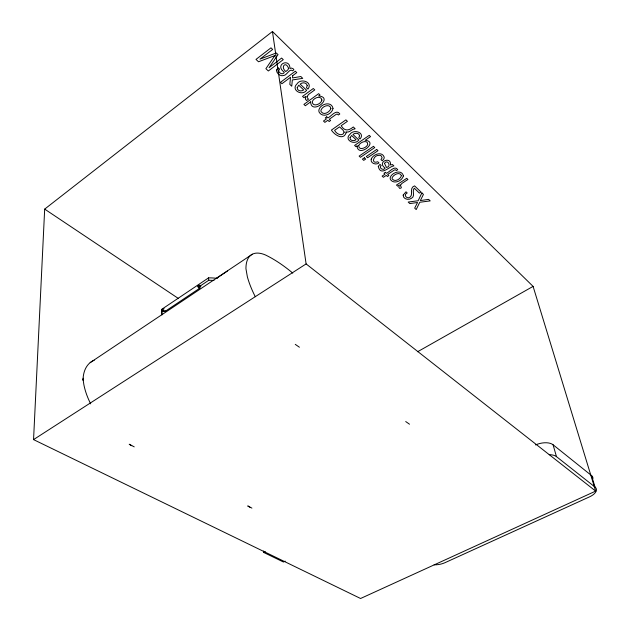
<?xml version="1.0" encoding="UTF-8"?>
<svg xmlns="http://www.w3.org/2000/svg" width="630" height="630" viewBox="0 0 630 630"><rect width="100%" height="100%" fill="white"/><g stroke="black" fill="none" stroke-linecap="round" stroke-linejoin="round"><path stroke-width="0.94" d="M33.555 439.614L44.675 209.113L272.451 31.5L533.09 286.39L595.681 491.101L360.573 598.5L33.555 439.614L306.109 263.915L272.451 31.5M83.002 380.307L83.27 376.543A45.959 26.83 56.1 0 1 94.224 360.242M161.981 314.937A45.376 30.035 -3.1 0 1 161.721 311.787L161.634 309.385L208.569 277.861A45.305 30.059 -3 0 1 217.208 278.373M161.721 311.787L163.343 310.7M199.828 286.256L208.743 280.279A45.376 30.035 -3.1 0 1 213.972 280.452M165.06 311.417L199.718 288.225M90.153 362.652L252.331 254.221M216.09 278.618L227.414 271.05M417.611 351.729L533.09 286.39M263.45 551.029L263.576 552.384L265.246 551.541M285.201 561.141L283.437 562.015L263.576 552.384M249.842 507.181L247.74 505.937L251.913 508.111M131.725 445.717L129.197 444.245L134.229 446.859M409.508 424.21L405.712 421.549M299.415 347.224L295.257 344.358M44.675 209.113L178.558 298.589M306.109 263.915L595.681 491.101M549.21 454.679A13.765 6.993 -14.2 0 1 556.471 456.64L595.059 487.1A13.151 6.292 -14.6 0 1 589.491 496.873L444.961 562.7A12.065 5.583 -10.4 0 1 434.109 564.803M535.539 444.945A13.663 7.056 -14.4 0 1 553.053 444.748L591.531 475.563A13.057 6.355 -14.7 0 1 592.917 478.603M591.531 475.563L595.059 487.1M553.053 444.748L556.471 456.64M83.081 379.252L83.822 384.434A51.006 29.563 56.1 0 0 90.681 403.854M208.569 277.861L208.743 280.279M83.152 378.213L83.168 379.874M165.359 310.771A1.638 0.835 55.3 0 1 164.249 311.236A1.638 0.835 55.3 0 1 163.044 309.267A1.638 0.835 55.3 0 1 164.154 308.802M199.804 286.878A1.669 0.795 55.8 0 1 199.127 288.138A1.669 0.795 55.8 0 1 197.71 285.807A1.669 0.795 55.8 0 1 199.356 286.138M163.493 310.873A0.874 0.449 55.3 0 1 163.178 311.59A0.874 0.449 55.3 0 1 162.359 310.503A0.874 0.449 55.3 0 1 163.028 310.259M164.147 310.614A0.874 0.449 55.3 0 1 163.847 310.291M199.395 286.941A0.89 0.425 55.8 0 1 198.97 287.5A0.89 0.425 55.8 0 1 198.237 286.296A0.89 0.425 55.8 0 1 199.048 286.359M162.036 313.315A45.305 30.059 -3 0 1 161.634 309.385M255.3 296.714A55.739 23.861 57.6 0 1 247.362 276.814L245.944 268.687A50.25 21.68 57.7 0 1 265.498 255A138.104 62.378 59.3 0 1 292.761 273.097M276.444 70.095C276.475 73.497 280.626 76.821 283.941 75.45C286.721 75.34 289.934 67.796 292.556 70.804L293.911 69.788L293.044 68.646L291.225 68.048L289.957 68.56C290.099 57.401 273.829 64.543 284.232 72.182L284.146 72.702C282.256 75.852 276.523 71.497 279.57 69.103L278.129 67.733L276.444 70.095M403.153 195.103C403.05 199.214 408.642 200.49 411.492 198.269C415.611 196.166 411.65 191.032 414.272 188.197L419.399 193.111L421.021 192.063L414.572 185.866C409.02 187.882 413.422 193.985 410.256 196.985C407.153 199.789 402.696 194.741 407.201 192.953L405.988 191.803L403.153 195.103M384.489 163.406L386.505 167.478C392.025 166.477 387.332 158.626 384.489 163.406M357.037 146.522C358.746 157.776 379.016 141.553 365.164 140.317L370.558 136.608L369.243 135.34L354.588 145.435L355.871 146.648L357.257 145.703L357.037 146.522M297.218 87.617C296.919 90.941 301.565 91.87 303.676 89.893L298.762 85.223L297.218 87.617M292.682 75.679L292.556 77.931L300.825 76.521L302.739 78.364L292.344 79.955L291.737 86.208L289.816 84.396L290.517 77.293L281.933 83.719L280.468 82.341L295.312 71.221L296.761 72.623L292.682 75.679M307.227 85.601L306.487 87.728L307.936 89.113C313.346 82.246 300.778 77.718 297.021 83.861C290.454 89.917 302.203 96.532 306.629 90.279L300.163 84.121C302.266 82.089 306.676 82.294 307.227 85.601M401.444 175.589C400.751 178.959 395.01 182.464 392.348 179.101A2.929 2.158 -15.1 0 1 392.364 177.298C393.947 174.494 399.719 171.447 401.444 175.589M350.044 137.663C349.658 140.797 354.123 141.435 356.037 139.687L351.611 135.481L350.044 137.663M307.133 96.492L307.196 97.658L308.48 99.154L306.589 100.54L305.44 99.217L305.778 96.358L303.928 97.713L302.534 96.398L313.291 88.507L314.756 89.917L308.558 94.453L307.133 96.492M378.284 166.359C380.614 176.951 389.293 166.162 393.9 165.918L392.506 164.548L390.466 164.942C391.592 155.689 376.307 161.894 385.072 168.005L384.954 168.438C383.276 171.139 378.189 167.478 381.158 165.501L379.977 164.383L378.284 166.359M359.572 135.773L358.785 137.702L360.092 138.954C365.495 132.568 353.524 128.709 350.028 134.253C343.5 139.828 354.682 145.743 358.809 140.025L352.981 134.474C354.911 132.709 359.108 132.647 359.572 135.773M344.169 132.158C342.618 137.245 336.105 133.796 334.609 130.339L339.546 126.866L343.043 130.182L344.169 132.158M371.196 159.217C370.243 163.398 376.126 165.351 378.992 162.934L377.756 161.76C370.668 164.462 373.448 154.909 378.984 155.374A2.693 2.032 -14.7 0 1 381.024 155.689L382.158 157.76L380.977 159.595L382.205 160.776L383.631 159.217A4.481 3.378 -14.8 0 0 384.15 157.012C381.953 150.932 372.842 154.358 371.196 159.217M310.637 101.879C311.133 115.731 334.475 97.374 318.615 95.949L319.993 94.949L318.654 93.665L303.92 104.407L305.337 105.73L310.637 101.879M333.01 108.407C332.152 114.093 323.34 117.999 319.52 112.77A5.654 4.52 -12 0 1 318.961 109.77C320.481 103.682 331.64 100.847 333.01 108.407M400.585 185.07C400.16 186.85 403.082 187.685 399.79 188.464L398.861 187.37L399.381 184.976L397.617 186.126L396.467 185.039L406.72 178.321L407.925 179.479L402.019 183.346L400.585 185.07M288.54 68.268L287.957 69.796L285.784 71.568C280.011 66.741 285.933 60.779 288.54 68.268M358.698 145.632C358.604 150.995 366.597 147.987 367.731 144.498C367.959 139.096 359.777 142.167 358.698 145.632M403.373 175.975C402.113 180.897 394.27 184.488 390.679 179.897A5.284 3.89 -15.1 0 1 390.34 177.282C392.065 172.187 402.121 169.155 403.373 175.975M346.098 132.843C343.295 140.915 334.254 134.67 331.411 130.087L345.909 119.865L347.421 121.322L341.184 125.709C344.704 131.591 348.776 130.694 353.296 126.969L355.123 128.725L354.8 128.953C351.619 128.827 349.43 133.308 346.027 131.812L346.098 132.843M321.914 100.02C321.237 104.131 312.669 107.659 312.236 101.824C313.197 98.012 320.922 94.791 321.914 100.02M330.892 108.651C329.608 112.038 324.072 115.621 321.276 111.872A3.134 2.504 -12 0 1 321.158 109.809C322.481 106.076 330.214 103.233 330.892 108.651M421.887 192.906L418.155 200.749L408.193 202.049L409.823 203.577L417.548 202.49L414.674 208.128L416.202 209.562L419.753 202.269L430.203 200.891L428.62 199.371L420.344 200.592L423.447 194.402L421.887 192.906M274.853 55.582L265.892 68.686L268.349 70.977L283.256 59.637L281.626 58.07L269.057 67.709L278.027 54.613L276.31 52.959L259.962 59.149L272.656 49.447L270.979 47.841L255.993 59.401L258.52 61.771L274.853 55.582M326.742 116.834L325.293 117.873L326.427 118.944L323.474 121.039L324.891 122.377L327.844 120.275L329.167 121.535L330.624 120.503L329.293 119.243L336.231 114.313L337.27 114.061L338.381 114.991L339.791 113.983C336.53 108.604 331.01 116.613 327.876 117.904L326.742 116.834M373.448 146.333L359.147 156.082L360.454 157.311L374.74 147.577L373.448 146.333M364.376 157.799L362.407 159.138L363.723 160.374L365.691 159.043L364.376 157.799M376.677 149.444L366.298 156.492L367.613 157.736L377.984 150.696L376.677 149.444M385.395 172.321L383.985 173.258L384.993 174.211L382.127 176.109L383.386 177.298L386.253 175.4L387.434 176.51L388.836 175.581L387.663 174.463L394.388 169.998L395.372 169.769L396.364 170.596L397.735 169.683C394.671 164.816 389.434 172.305 386.403 173.274L385.395 172.321M199.553 285.697A0.89 0.425 55.8 0 0 200.6 286.697A0.89 0.425 55.8 0 0 200.253 285.421A0.89 0.425 55.8 0 0 199.553 285.697"/></g></svg>
